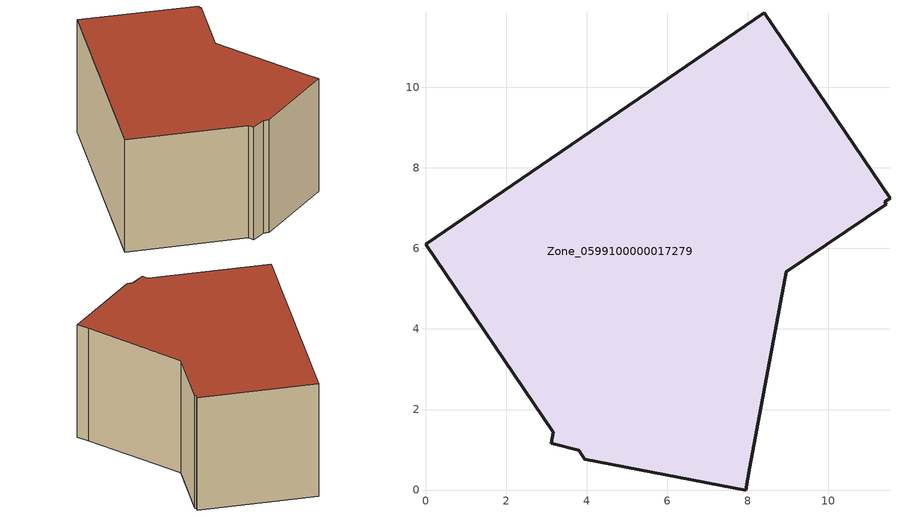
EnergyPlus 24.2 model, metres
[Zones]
Zone_0599100000017279
 floor ground (C_G): 3.12,1.16 3.17,1.44 0,6.11 8.42,11.85 11.54,7.25 11.4,7.16 11.44,7.1 8.96,5.42 8.05,0.57 7.96,0 3.96,0.77 3.8,0.99 z0
 wall outside (C_F): 3.17,1.44 3.12,1.16 3.8,0.99 3.96,0.77 7.96,0 8.05,0.57 8.96,5.42 11.44,7.1 11.4,7.16 11.54,7.25 8.42,11.85 0,6.11 3.17,1.44 z0:5.94
 roof outside (C_R): 3.96,0.77 7.96,0 8.05,0.57 8.96,5.42 11.44,7.1 11.4,7.16 11.54,7.25 8.42,11.85 0,6.11 3.17,1.44 3.12,1.16 3.8,0.99 z5.94
[BUILDING]
Pand.0599100000017279: North Axis=0; Terrain=City; Loads Convergence Tolerance Value=0.04; Temperature Convergence Tolerance Value=0.4; Solar Distribution=FullExterior; Maximum Number of Warmup Days=25; Minimum Number of Warmup Days=1
[Site:Location]
Rotterdam.The.Hague.AP_ZH_NLD Design_Conditions: Latitude=51.96; Longitude=4.45; Time Zone=1; Elevation=-4.5
[SITE:GROUNDTEMPERATURE:BUILDINGSURFACE]
18, 18, 18, 18, 18, 18, 18, 18, 18, 18, 18, 18
[MATERIAL] Thermal Absorptance=0.9; Solar Absorptance=0.7; Visible Absorptance=0.7
Name | Roughness | Thickness | Conductivity | Density | Specific Heat
G.TC.1975-1991 | MediumSmooth | 0.15 | 0.288461 | 540 | 1210
F.TC.1975-1991 | Rough | 0.3 | 0.230769 | 1920 | 840
R.TC.1975-1991 | MediumRough | 0.2 | 0.153846 | 1500 | 1000
[CONSTRUCTION]
C_G: G.TC.1975-1991
C_F: F.TC.1975-1991
C_R: R.TC.1975-1991
[ZONE]
Zone_0599100000017279: Type=1; Multiplier=1; Ceiling Height=Autocalculate; Volume=Autocalculate; Floor Area=autocalculate; Part of Total Floor Area=Yes
[ZONEINFILTRATION:DESIGNFLOWRATE]
Infil_Zone_0599100000017279: Zone or ZoneList or Space or SpaceList=Zone_0599100000017279; Schedule=AlwaysOn; Design Flow Rate Calculation Method=Flow/Area; Flow Rate per Floor Area=0.003; Constant Term Coefficient=1; Temperature Term Coefficient=0; Velocity Term Coefficient=0; Velocity Squared Term Coefficient=0
[HVACTEMPLATE:ZONE:IDEALLOADSAIRSYSTEM]
Zone_0599100000017279: Maximum Heating Supply Air Temperature=50; Minimum Cooling Supply Air Temperature=13; Maximum Heating Supply Air Humidity Ratio=0.0156; Minimum Cooling Supply Air Humidity Ratio=0.0077; Heating Limit=NoLimit; Cooling Limit=NoLimit; Dehumidification Control Type=ConstantSensibleHeatRatio; Cooling Sensible Heat Ratio=0.7; Dehumidification Setpoint=60; Humidification Control Type=None; Humidification Setpoint=30; Outdoor Air Method=None; Outdoor Air Flow Rate per Person=0.00944; Outdoor Air Flow Rate per Zone Floor Area=0; Outdoor Air Flow Rate per Zone=0; Demand Controlled Ventilation Type=None; Outdoor Air Economizer Type=NoEconomizer; Heat Recovery Type=None; Sensible Heat Recovery Effectiveness=0.7; Latent Heat Recovery Effectiveness=0.65
[ZONECONTROL:THERMOSTAT]
ThermostatControl_Zone_0599100000017279: Zone or ZoneList=Zone_0599100000017279; Control Type Schedule=DualSetpointControlType; Control 1=Thermostat_Zone_0599100000017279; Temperature Difference Between Cutout And Setpoint=0
[THERMOSTATSETPOINT:DUALSETPOINT]
Thermostat_Zone_0599100000017279: Heating Setpoint Temperature Schedule=HeatingSetpoint_Zone_0599100000017279; Cooling Setpoint Temperature Schedule=CoolingSetpoint_Zone_0599100000017279
[SCHEDULE:COMPACT]
HeatingSetpoint_Zone_0599100000017279: Through: 12/31, For: AllDays, Until: 24:00, 21
CoolingSetpoint_Zone_0599100000017279: Through: 12/31, For: AllDays, Until: 24:00, 24
DualSetpointControlType: Through: 12/31, For: AllDays, Until: 24:00, 4
AlwaysOn: Through: 12/31, For: AllDays, Until: 24:00, 1
